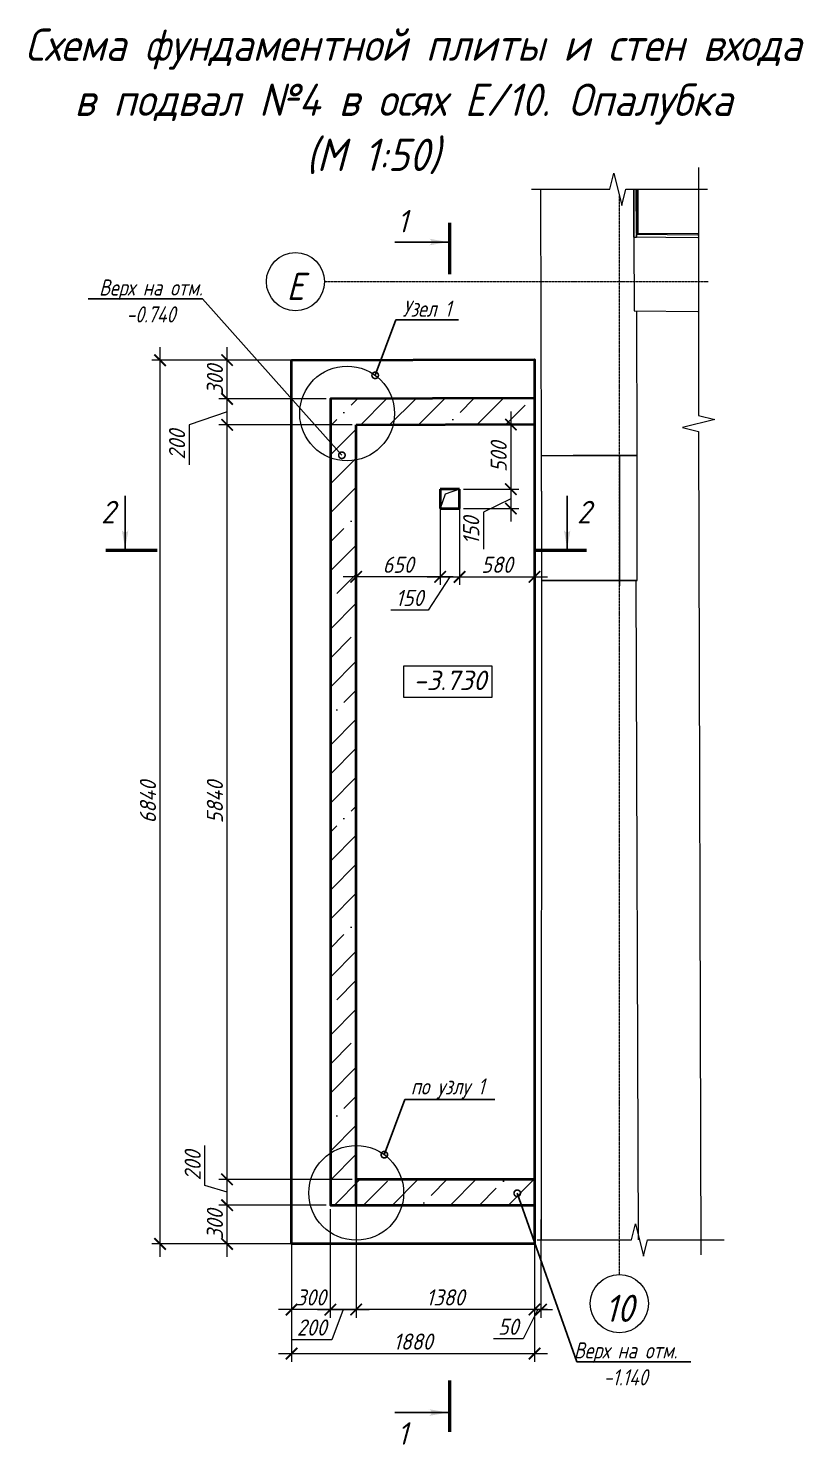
# Model space of a CAD drawing. Header units: millimetres. Extents: x 504091 to 2165846, y 135022 to 442887.
# Drawn here: x 1449216 to 1455215, y 265234 to 276197 of the extents above; entities that cross this region are included whole.
import ezdxf
from ezdxf import colors
from ezdxf.entities.mleader import LeaderData, LeaderLine
from ezdxf.math import Vec2, Vec3

# ---------------------------------------------------------------- set-up
doc = ezdxf.new("R2010")
doc.units = ezdxf.units.MM
for name, pattern in [('ADSK_Линия сетки', [25, 20, -2.5, 0, -2.5]), ('IMPORT-ADSK_Штриховая_ш3 п1_5 _2_', [4.5, 3, -1.5]), ('осеваяX2', [4, 2.5, -0.5, 0.5, -0.5])]:
    doc.linetypes.add(name, pattern=pattern)
doc.layers.get('Defpoints').update_dxf_attribs({"color": 255})
for name, color, linetype, lineweight in [('+АР_Вспомогательная', 7, 'Continuous', 9), ('A-DETL', 90, 'Continuous', 9), ('A-DETL-MEDM', 33, 'Continuous', 9), ('A-DETL-THIN', 151, 'Continuous', 18), ('S-STRS', 31, 'Continuous', 9), ('Аннотация', 7, 'Continuous', 9), ('Монолит тонкий', 204, 'Continuous', 9), ('Обобщенные модели', 7, 'Continuous', 18), ('Оси', 165, 'осеваяX2', 13), ('отметки', 7, 'Continuous', 20), ('Размер', 7, 'Continuous', 13), ('Размеры КР', 164, 'Continuous', 9)]:
    doc.layers.add(name, color=color, linetype=linetype, lineweight=lineweight)
for name, color, linetype in [('PS_Обозначения', 7, 'Continuous'), ('SGRAND', 7, 'Continuous'), ('Контур', 7, 'Continuous')]:
    doc.layers.add(name, color=color, linetype=linetype)
doc.styles.add('GOST 2.304_new', font='isocpeur.ttf', dxfattribs={"width": 0.9, "oblique": 15})
doc.dimstyles.new('SPDS 1_50', dxfattribs={"dimscale": 50, "dimtxt": 2.5, "dimasz": 1.77, "dimexe": 1.25, "dimexo": 0.625, "dimtad": 1, "dimdec": 0, "dimrnd": 0.001, "dimzin": 9, "dimtxsty": 'GOST 2.304_new', "dimblk": 'ARCHTICK', "dimcen": 2.5, "dimdle": 2, "dimclrt": 256, "dimadec": 0, "dimazin": 2, "dimtfac": 0.75, "dimtdec": 0, "dimtmove": 1, "dimatfit": 3, "dimfxl": 0, "dimtolj": 1, "dimlwd": 9, "dimlwe": 9, "dimarcsym": 0})

# ---------------------------------------------------------------- blocks, each defined once
blk = doc.blocks.new('_ArchTick')
at = {"color": 0, "linetype": 'ByBlock', "const_width": 0.15}
blk.add_lwpolyline([(-0.5, -0.5), (0.5, 0.5)], dxfattribs=at)
blk = doc.blocks.new('*D3232')
at = {"layer": 'Defpoints', "color": 0, "lineweight": 20, "transparency": 16777216}
for p in [(1451753, 267288), (1453133, 266788), (1451753, 266280)]:
    blk.add_point(p, dxfattribs=at)
at = {"layer": 'Размеры КР', "color": 0, "lineweight": 9, "transparency": 16777216}
for p, q in [((1451753, 267257), (1451753, 266217)), ((1453133, 266757), (1453133, 266217)), ((1453233, 266280), (1451653, 266280))]:
    blk.add_line(p, q, dxfattribs=at)
at = {"layer": 'Размеры КР', "color": 0, "lineweight": 9, "transparency": 16777216, "xscale": 88.5, "yscale": 88.5, "zscale": 88.5, "rotation": 180}
blk.add_blockref('_ArchTick', (1451753, 266280), dxfattribs=at)
at = {"layer": 'Размеры КР', "color": 0, "lineweight": 9, "transparency": 16777216, "xscale": 88.5, "yscale": 88.5, "zscale": 88.5}
blk.add_blockref('_ArchTick', (1453133, 266280), dxfattribs=at)
at = {"layer": 'Размеры КР', "lineweight": 20, "transparency": 16777216, "insert": (1452443, 266374), "char_height": 125, "attachment_point": 5, "style": 'GOST 2.304_new'}
blk.add_mtext('\\A1;1380', dxfattribs=at)
blk = doc.blocks.new('*D3233')
at = {"layer": 'Defpoints', "color": 0, "lineweight": 20, "transparency": 16777216}
for p in [(1451553, 267088), (1451253, 266960), (1451253, 266280)]:
    blk.add_point(p, dxfattribs=at)
at = {"layer": 'Размеры КР', "color": 0, "lineweight": 9, "transparency": 16777216}
for p, q in [((1451553, 267057), (1451553, 266217)), ((1451253, 266929), (1451253, 266217)), ((1451653, 266280), (1451153, 266280))]:
    blk.add_line(p, q, dxfattribs=at)
at = {"layer": 'Размеры КР', "color": 0, "lineweight": 9, "transparency": 16777216, "xscale": 88.5, "yscale": 88.5, "zscale": 88.5, "rotation": 180}
blk.add_blockref('_ArchTick', (1451253, 266280), dxfattribs=at)
at = {"layer": 'Размеры КР', "color": 0, "lineweight": 9, "transparency": 16777216, "xscale": 88.5, "yscale": 88.5, "zscale": 88.5}
blk.add_blockref('_ArchTick', (1451553, 266280), dxfattribs=at)
at = {"layer": 'Размеры КР', "lineweight": 20, "transparency": 16777216, "insert": (1451403, 266374), "char_height": 125, "attachment_point": 5, "style": 'GOST 2.304_new'}
blk.add_mtext('\\A1;300', dxfattribs=at)
blk = doc.blocks.new('*D3234')
at = {"layer": 'Defpoints', "color": 0, "lineweight": 20, "transparency": 16777216}
for p in [(1450754, 267088), (1451553, 267088), (1451253, 266788)]:
    blk.add_point(p, dxfattribs=at)
at = {"layer": 'Размеры КР', "color": 0, "lineweight": 9, "transparency": 16777216}
for p, q in [((1450754, 266688), (1450754, 267188)), ((1451522, 267088), (1450691, 267088)), ((1451222, 266788), (1450691, 266788))]:
    blk.add_line(p, q, dxfattribs=at)
at = {"layer": 'Размеры КР', "color": 0, "lineweight": 9, "transparency": 16777216, "xscale": 88.5, "yscale": 88.5, "zscale": 88.5}
for p, rotation in [((1450754, 267088), 90), ((1450754, 266788), 270)]:
    blk.add_blockref('_ArchTick', p, dxfattribs=dict(at, rotation=rotation))
at = {"layer": 'Размеры КР', "lineweight": 20, "transparency": 16777216, "insert": (1450660, 266938), "char_height": 125, "attachment_point": 5, "rotation": 90, "style": 'GOST 2.304_new'}
blk.add_mtext('\\A1;300', dxfattribs=at)
blk = doc.blocks.new('*D3235')
at = {"layer": 'Defpoints', "color": 0, "lineweight": 20, "transparency": 16777216}
for p in [(1450754, 267288), (1451753, 267288), (1451553, 267088)]:
    blk.add_point(p, dxfattribs=at)
at = {"layer": 'Размеры КР', "color": 0, "lineweight": 9, "transparency": 16777216}
for p, q in [((1450582, 267240), (1450582, 267550)), ((1450754, 266988), (1450754, 267388)), ((1451722, 267288), (1450691, 267288)), ((1450754, 267188), (1450582, 267240)), ((1451522, 267088), (1450691, 267088))]:
    blk.add_line(p, q, dxfattribs=at)
at = {"layer": 'Размеры КР', "color": 0, "lineweight": 9, "transparency": 16777216, "xscale": 88.5, "yscale": 88.5, "zscale": 88.5}
for p, rotation in [((1450754, 267288), 90), ((1450754, 267088), 270)]:
    blk.add_blockref('_ArchTick', p, dxfattribs=dict(at, rotation=rotation))
at = {"layer": 'Размеры КР', "lineweight": 20, "transparency": 16777216, "insert": (1450488, 267395), "char_height": 125, "attachment_point": 5, "rotation": 90, "style": 'GOST 2.304_new'}
blk.add_mtext('\\A1;200', dxfattribs=at)
blk = doc.blocks.new('*D3236')
at = {"layer": 'Defpoints', "color": 0, "lineweight": 20, "transparency": 16777216}
for p in [(1451753, 267414), (1451553, 267088), (1451753, 266280)]:
    blk.add_point(p, dxfattribs=at)
at = {"layer": 'Размеры КР', "color": 0, "lineweight": 9, "transparency": 16777216}
for p, q in [((1451753, 267382), (1451753, 266217)), ((1451553, 267057), (1451553, 266217)), ((1451453, 266280), (1451853, 266280)), ((1451653, 266280), (1451564, 266047)), ((1451564, 266047), (1451254, 266047))]:
    blk.add_line(p, q, dxfattribs=at)
at = {"layer": 'Размеры КР', "color": 0, "lineweight": 9, "transparency": 16777216, "xscale": 88.5, "yscale": 88.5, "zscale": 88.5, "rotation": 180}
blk.add_blockref('_ArchTick', (1451553, 266280), dxfattribs=at)
at = {"layer": 'Размеры КР', "color": 0, "lineweight": 9, "transparency": 16777216, "xscale": 88.5, "yscale": 88.5, "zscale": 88.5}
blk.add_blockref('_ArchTick', (1451753, 266280), dxfattribs=at)
at = {"layer": 'Размеры КР', "lineweight": 20, "transparency": 16777216, "insert": (1451409, 266141), "char_height": 125, "attachment_point": 5, "style": 'GOST 2.304_new'}
blk.add_mtext('\\A1;200', dxfattribs=at)
blk = doc.blocks.new('*D3237')
at = {"layer": 'Defpoints', "color": 0, "lineweight": 20, "transparency": 16777216}
for p in [(1450754, 273128), (1451753, 273128), (1451553, 267288)]:
    blk.add_point(p, dxfattribs=at)
at = {"layer": 'Размеры КР', "color": 0, "lineweight": 9, "transparency": 16777216}
for p, q in [((1450754, 267188), (1450754, 273228)), ((1451722, 273128), (1450691, 273128)), ((1451522, 267288), (1450691, 267288))]:
    blk.add_line(p, q, dxfattribs=at)
at = {"layer": 'Размеры КР', "color": 0, "lineweight": 9, "transparency": 16777216, "xscale": 88.5, "yscale": 88.5, "zscale": 88.5}
for p, rotation in [((1450754, 273128), 90), ((1450754, 267288), 270)]:
    blk.add_blockref('_ArchTick', p, dxfattribs=dict(at, rotation=rotation))
at = {"layer": 'Размеры КР', "lineweight": 20, "transparency": 16777216, "insert": (1450660, 270208), "char_height": 125, "attachment_point": 5, "rotation": 90, "style": 'GOST 2.304_new'}
blk.add_mtext('\\A1;5840', dxfattribs=at)
blk = doc.blocks.new('*D3238')
at = {"layer": 'Defpoints', "color": 0, "lineweight": 20, "transparency": 16777216}
for p in [(1450754, 273329), (1451553, 273329), (1451753, 273128)]:
    blk.add_point(p, dxfattribs=at)
at = {"layer": 'Размеры КР', "color": 0, "lineweight": 9, "transparency": 16777216}
for p, q in [((1450754, 273028), (1450754, 273429)), ((1451522, 273329), (1450691, 273329)), ((1450754, 273229), (1450461, 273128)), ((1450461, 273128), (1450461, 272819)), ((1451722, 273128), (1450691, 273128))]:
    blk.add_line(p, q, dxfattribs=at)
at = {"layer": 'Размеры КР', "color": 0, "lineweight": 9, "transparency": 16777216, "xscale": 88.5, "yscale": 88.5, "zscale": 88.5}
for p, rotation in [((1450754, 273329), 90), ((1450754, 273128), 270)]:
    blk.add_blockref('_ArchTick', p, dxfattribs=dict(at, rotation=rotation))
at = {"layer": 'Размеры КР', "lineweight": 20, "transparency": 16777216, "insert": (1450367, 272974), "char_height": 125, "attachment_point": 5, "rotation": 90, "style": 'GOST 2.304_new'}
blk.add_mtext('\\A1;200', dxfattribs=at)
blk = doc.blocks.new('*D3239')
at = {"layer": 'Defpoints', "color": 0, "lineweight": 20, "transparency": 16777216}
for p in [(1450754, 273629), (1451552, 273629), (1451553, 273329)]:
    blk.add_point(p, dxfattribs=at)
at = {"layer": 'Размеры КР', "color": 0, "lineweight": 9, "transparency": 16777216}
for p, q in [((1450754, 273229), (1450754, 273729)), ((1451521, 273629), (1450691, 273629)), ((1451522, 273329), (1450691, 273329))]:
    blk.add_line(p, q, dxfattribs=at)
at = {"layer": 'Размеры КР', "color": 0, "lineweight": 9, "transparency": 16777216, "xscale": 88.5, "yscale": 88.5, "zscale": 88.5}
for p, rotation in [((1450754, 273629), 90), ((1450754, 273329), 270)]:
    blk.add_blockref('_ArchTick', p, dxfattribs=dict(at, rotation=rotation))
at = {"layer": 'Размеры КР', "lineweight": 20, "transparency": 16777216, "insert": (1450660, 273476), "char_height": 125, "attachment_point": 5, "rotation": 90, "style": 'GOST 2.304_new'}
blk.add_mtext('\\A1;300', dxfattribs=at)
blk = doc.blocks.new('*D3240')
at = {"layer": 'Defpoints', "color": 0, "lineweight": 20, "transparency": 16777216}
for p in [(1450236, 273628), (1451704, 273628), (1451435, 266788)]:
    blk.add_point(p, dxfattribs=at)
at = {"layer": 'Размеры КР', "color": 0, "lineweight": 9, "transparency": 16777216}
for p, q in [((1450236, 266688), (1450236, 273728)), ((1451673, 273628), (1450173, 273628)), ((1451404, 266788), (1450173, 266788))]:
    blk.add_line(p, q, dxfattribs=at)
at = {"layer": 'Размеры КР', "color": 0, "lineweight": 9, "transparency": 16777216, "xscale": 88.5, "yscale": 88.5, "zscale": 88.5}
for p, rotation in [((1450236, 273628), 90), ((1450236, 266788), 270)]:
    blk.add_blockref('_ArchTick', p, dxfattribs=dict(at, rotation=rotation))
at = {"layer": 'Размеры КР', "lineweight": 20, "transparency": 16777216, "insert": (1450142, 270208), "char_height": 125, "attachment_point": 5, "rotation": 90, "style": 'GOST 2.304_new'}
blk.add_mtext('\\A1;6840', dxfattribs=at)
blk = doc.blocks.new('*D3241')
at = {"layer": 'Defpoints', "color": 0, "lineweight": 20, "transparency": 16777216}
for p in [(1451253, 267088), (1453133, 267088), (1453133, 265939)]:
    blk.add_point(p, dxfattribs=at)
at = {"layer": 'Размеры КР', "color": 0, "lineweight": 9, "transparency": 16777216}
for p, q in [((1451253, 267057), (1451253, 265876)), ((1453133, 267057), (1453133, 265876)), ((1451153, 265939), (1453233, 265939))]:
    blk.add_line(p, q, dxfattribs=at)
at = {"layer": 'Размеры КР', "color": 0, "lineweight": 9, "transparency": 16777216, "xscale": 88.5, "yscale": 88.5, "zscale": 88.5, "rotation": 180}
blk.add_blockref('_ArchTick', (1451253, 265939), dxfattribs=at)
at = {"layer": 'Размеры КР', "color": 0, "lineweight": 9, "transparency": 16777216, "xscale": 88.5, "yscale": 88.5, "zscale": 88.5}
blk.add_blockref('_ArchTick', (1453133, 265939), dxfattribs=at)
at = {"layer": 'Размеры КР', "lineweight": 20, "transparency": 16777216, "insert": (1452193, 266032), "char_height": 125, "attachment_point": 5, "style": 'GOST 2.304_new'}
blk.add_mtext('\\A1;1880', dxfattribs=at)
blk = doc.blocks.new('*D3242')
at = {"layer": 'Defpoints', "color": 0, "lineweight": 20, "transparency": 16777216}
for p in [(1453133, 267010), (1453183, 267010), (1453183, 266280)]:
    blk.add_point(p, dxfattribs=at)
at = {"layer": 'Размеры КР', "color": 0, "lineweight": 9, "transparency": 16777216}
for p, q in [((1453133, 266978), (1453133, 266217)), ((1453183, 266978), (1453183, 266217)), ((1453133, 266280), (1453045, 266280)), ((1453158, 266280), (1453046, 266053)), ((1453133, 266280), (1453183, 266280)), ((1453133, 266280), (1453183, 266280)), ((1453183, 266280), (1453272, 266280)), ((1453046, 266053), (1452815, 266053))]:
    blk.add_line(p, q, dxfattribs=at)
at = {"layer": 'Размеры КР', "color": 0, "lineweight": 9, "transparency": 16777216, "xscale": 88.5, "yscale": 88.5, "zscale": 88.5}
blk.add_blockref('_ArchTick', (1453133, 266280), dxfattribs=at)
at = {"layer": 'Размеры КР', "color": 0, "lineweight": 9, "transparency": 16777216, "xscale": 88.5, "yscale": 88.5, "zscale": 88.5, "rotation": 180}
blk.add_blockref('_ArchTick', (1453183, 266280), dxfattribs=at)
at = {"layer": 'Размеры КР', "lineweight": 20, "transparency": 16777216, "insert": (1452930, 266147), "char_height": 125, "attachment_point": 5, "style": 'GOST 2.304_new'}
blk.add_mtext('\\A1;50', dxfattribs=at)
blk = doc.blocks.new('_DotSmall')
at = {"color": 0, "linetype": 'ByBlock', "lineweight": 35, "const_width": 0.5}
blk.add_lwpolyline([(-0.0625, 0, 1), (0.0625, 0, 1)], format="xyb", close=True, dxfattribs=at)
blk = doc.blocks.new('*D4719')
at = {"layer": 'Defpoints', "color": 0, "lineweight": 20, "transparency": 16777216}
for p in [(1452403, 272555), (1452553, 272530), (1452553, 271951)]:
    blk.add_point(p, dxfattribs=at)
at = {"layer": 'Размеры КР', "color": 0, "lineweight": 9, "transparency": 16777216}
for p, q in [((1452403, 272523), (1452403, 271889)), ((1452553, 272499), (1452553, 271889)), ((1452303, 271951), (1452653, 271951)), ((1452478, 271951), (1452310, 271694)), ((1452310, 271694), (1452022, 271694))]:
    blk.add_line(p, q, dxfattribs=at)
at = {"layer": 'Размеры КР', "color": 0, "lineweight": 9, "transparency": 16777216, "xscale": 88.5, "yscale": 88.5, "zscale": 88.5, "rotation": 180}
blk.add_blockref('_ArchTick', (1452403, 271951), dxfattribs=at)
at = {"layer": 'Размеры КР', "color": 0, "lineweight": 9, "transparency": 16777216, "xscale": 88.5, "yscale": 88.5, "zscale": 88.5}
blk.add_blockref('_ArchTick', (1452553, 271951), dxfattribs=at)
at = {"layer": 'Размеры КР', "lineweight": 20, "transparency": 16777216, "insert": (1452166, 271788), "char_height": 125, "attachment_point": 5, "style": 'GOST 2.304_new'}
blk.add_mtext('\\A1;150', dxfattribs=at)
blk = doc.blocks.new('*D4720')
at = {"layer": 'Defpoints', "color": 0, "lineweight": 20, "transparency": 16777216}
for p in [(1452553, 272530), (1453133, 272340), (1453133, 271951)]:
    blk.add_point(p, dxfattribs=at)
at = {"layer": 'Размеры КР', "color": 0, "lineweight": 9, "transparency": 16777216}
for p, q in [((1452553, 272499), (1452553, 271889)), ((1453133, 272309), (1453133, 271889)), ((1452453, 271951), (1453233, 271951))]:
    blk.add_line(p, q, dxfattribs=at)
at = {"layer": 'Размеры КР', "color": 0, "lineweight": 9, "transparency": 16777216, "xscale": 88.5, "yscale": 88.5, "zscale": 88.5, "rotation": 180}
blk.add_blockref('_ArchTick', (1452553, 271951), dxfattribs=at)
at = {"layer": 'Размеры КР', "color": 0, "lineweight": 9, "transparency": 16777216, "xscale": 88.5, "yscale": 88.5, "zscale": 88.5}
blk.add_blockref('_ArchTick', (1453133, 271951), dxfattribs=at)
at = {"layer": 'Размеры КР', "lineweight": 20, "transparency": 16777216, "insert": (1452843, 272045), "char_height": 125, "attachment_point": 5, "style": 'GOST 2.304_new'}
blk.add_mtext('\\A1;580', dxfattribs=at)
blk = doc.blocks.new('*D4721')
at = {"layer": 'Defpoints', "color": 0, "lineweight": 20, "transparency": 16777216}
for p in [(1451753, 272481), (1452403, 272480), (1451753, 271951)]:
    blk.add_point(p, dxfattribs=at)
at = {"layer": 'Размеры КР', "color": 0, "lineweight": 9, "transparency": 16777216}
for p, q in [((1451753, 272449), (1451753, 271889)), ((1452403, 272448), (1452403, 271889)), ((1452503, 271951), (1451653, 271951))]:
    blk.add_line(p, q, dxfattribs=at)
at = {"layer": 'Размеры КР', "color": 0, "lineweight": 9, "transparency": 16777216, "xscale": 88.5, "yscale": 88.5, "zscale": 88.5, "rotation": 180}
blk.add_blockref('_ArchTick', (1451753, 271951), dxfattribs=at)
at = {"layer": 'Размеры КР', "color": 0, "lineweight": 9, "transparency": 16777216, "xscale": 88.5, "yscale": 88.5, "zscale": 88.5}
blk.add_blockref('_ArchTick', (1452403, 271951), dxfattribs=at)
at = {"layer": 'Размеры КР', "lineweight": 20, "transparency": 16777216, "insert": (1452078, 272045), "char_height": 125, "attachment_point": 5, "style": 'GOST 2.304_new'}
blk.add_mtext('\\A1;650', dxfattribs=at)
blk = doc.blocks.new('*D4722')
at = {"layer": 'Defpoints', "color": 0, "lineweight": 20, "transparency": 16777216}
for p in [(1452882, 273130), (1452553, 272630), (1452950, 272630)]:
    blk.add_point(p, dxfattribs=at)
at = {"layer": 'Размеры КР', "color": 0, "lineweight": 9, "transparency": 16777216}
for p, q in [((1452950, 273230), (1452950, 272530)), ((1452913, 273130), (1453012, 273130)), ((1452584, 272630), (1453012, 272630))]:
    blk.add_line(p, q, dxfattribs=at)
at = {"layer": 'Размеры КР', "color": 0, "lineweight": 9, "transparency": 16777216, "xscale": 88.5, "yscale": 88.5, "zscale": 88.5}
for p, rotation in [((1452950, 273130), 90), ((1452950, 272630), 270)]:
    blk.add_blockref('_ArchTick', p, dxfattribs=dict(at, rotation=rotation))
at = {"layer": 'Размеры КР', "lineweight": 20, "transparency": 16777216, "insert": (1452856, 272880), "char_height": 125, "attachment_point": 5, "rotation": 90, "style": 'GOST 2.304_new'}
blk.add_mtext('\\A1;500', dxfattribs=at)
blk = doc.blocks.new('*D4723')
at = {"layer": 'Defpoints', "color": 0, "lineweight": 20, "transparency": 16777216}
for p in [(1452553, 272630), (1452553, 272480), (1452950, 272480)]:
    blk.add_point(p, dxfattribs=at)
at = {"layer": 'Размеры КР', "color": 0, "lineweight": 9, "transparency": 16777216}
for p, q in [((1452950, 272730), (1452950, 272380)), ((1452584, 272630), (1453012, 272630)), ((1452950, 272555), (1452737, 272453)), ((1452584, 272480), (1453012, 272480)), ((1452737, 272453), (1452737, 272166))]:
    blk.add_line(p, q, dxfattribs=at)
at = {"layer": 'Размеры КР', "color": 0, "lineweight": 9, "transparency": 16777216, "xscale": 88.5, "yscale": 88.5, "zscale": 88.5}
for p, rotation in [((1452950, 272630), 90), ((1452950, 272480), 270)]:
    blk.add_blockref('_ArchTick', p, dxfattribs=dict(at, rotation=rotation))
at = {"layer": 'Размеры КР', "lineweight": 20, "transparency": 16777216, "insert": (1452643, 272309), "char_height": 125, "attachment_point": 5, "rotation": 90, "style": 'GOST 2.304_new'}
blk.add_mtext('\\A1;150', dxfattribs=at)

msp = doc.modelspace()

# ---------------------------------------------------------------- hatches: boundary and pattern name
at = {"layer": 'PS_Обозначения', "ltscale": 50}
for points in [[(1452463.2611, 274542.9931), (1452313.2611, 274569.3931, -0.8390996312), (1452313.2611, 274516.5931)], [(1449965.2087, 272169.1008), (1449938.8087, 272319.1008, 0.8390996312), (1449991.6087, 272319.1008)], [(1453385.6388, 272169.1008), (1453412.0388, 272319.1008, -0.8390996312), (1453359.2388, 272319.1008)], [(1452463.2611, 265483.1523), (1452313.2611, 265456.7523, 0.8390996312), (1452313.2611, 265509.5523)]]:
    msp.add_hatch(color=256, dxfattribs=at).paths.add_polyline_path(points, flags=0)
at = {"layer": 'SGRAND', "lineweight": 20}
h = msp.add_hatch(dxfattribs=at)
h.set_pattern_fill('ANSI35', color=256, scale=50)
h.paths.add_polyline_path([(1451753.4061, 273126.4598), (1453133.399, 273130.7304), (1453133.3986, 273330.7314), (1451553.4061, 273325.8414), (1451553.4136, 267088.4971), (1453133.4136, 267088.4971), (1453133.4131, 267288.4971), (1451753.4136, 267288.4971)])

# ---------------------------------------------------------------- linework, layer by layer
at = {"layer": '+АР_Вспомогательная', "color": 7, "linetype": 'Continuous', "ltscale": 50}
for points in [[(1453109.8515, 274950.9416), (1453714.4154, 274950.9416), (1453745.6654, 275075.9416), (1453808.1654, 274825.9416), (1453839.4154, 274950.9416), (1454470.9154, 274950.9416)], [(1454402.2021, 275119.4734), (1454402.2021, 273200.7552), (1454527.2021, 273169.5052), (1454277.2021, 273107.0052), (1454402.2021, 273075.7552), (1454420.57, 266702.8635)], [(1453154.1288, 266819.8069), (1453883.1743, 266819.2691), (1453914.4243, 266944.2691), (1453976.9243, 266694.2691), (1454008.1743, 266819.2691), (1454600.1997, 266819.2691)]]:
    msp.add_lwpolyline(points, dxfattribs=at)
at = {"layer": 'A-DETL', "color": 18, "true_color": 0x000000}
for p, q in [((1453900.4275, 274950.9416), (1453901.5759, 274580.1053)), ((1453921.4834, 274610.0147), (1453920.4276, 274950.9416)), ((1453924.3864, 274950.9416), (1453924.3864, 274600.0014)), ((1453934.3864, 274599.9557), (1453934.3864, 274950.9416)), ((1453901.5759, 274580.1053), (1453921.5758, 274580.1672)), ((1453901.5759, 274580.1053), (1453903.3412, 274010.0913)), ((1454397.1269, 274605.6912), (1453921.4834, 274610.0147)), ((1453921.4834, 274610.0147), (1453921.5144, 274600.0145)), ((1453921.5758, 274580.1672), (1453921.5144, 274600.0145)), ((1453921.6664, 274600.0138), (1453921.5751, 274580.014)), ((1454397.1269, 274595.6911), (1453921.6664, 274600.0138)), ((1453926.6779, 272890.9477), (1453923.3411, 274010.1532)), ((1453937.1771, 266819.2691), (1453919.8007, 271924.2988))]:
    msp.add_line(p, q, dxfattribs=at)
at = {"layer": 'A-DETL', "color": 18, "lineweight": 18, "true_color": 0x000000}
msp.add_line((1453789.5144, 272890.523), (1453789.3864, 271881.8559), dxfattribs=at)
at = {"layer": 'A-DETL-MEDM', "color": 18, "true_color": 0x000000}
for p, q in [((1453901.5759, 274580.1053), (1453900.4275, 274950.9416)), ((1454397.1269, 274575.6909), (1453901.5759, 274580.1053)), ((1453903.3412, 274010.0913), (1454397.1269, 274005.6849)), ((1453184.7679, 272888.6501), (1453926.6779, 272890.9477)), ((1453919.8007, 271924.2988), (1453187.7614, 271922.0318))]:
    msp.add_line(p, q, dxfattribs=at)
at = {"layer": 'A-DETL-THIN', "color": 18, "true_color": 0x000000}
for p, q in [((1453178.3812, 274950.9416), (1453184.7679, 272888.6501)), ((1453187.7614, 271922.0318), (1453183.1307, 266819.2691)), ((1453154.1305, 266819.2691), (1453154.131, 266819.1142))]:
    msp.add_line(p, q, dxfattribs=at)
at = {"layer": 'PS_Обозначения', "ltscale": 50}
for points in [[(1452475.7611, 274292.9931, 25, 25, 0), (1452475.7611, 274692.9931, 0, 0, 0)], [(1450215.2087, 272156.6008, 25, 25, 0), (1449815.2087, 272156.6008, 0, 0, 0)], [(1453135.6388, 272156.6008, 25, 25, 0), (1453535.6388, 272156.6008, 0, 0, 0)], [(1452475.7611, 265733.1523, 25, 25, 0), (1452475.7611, 265333.1523, 0, 0, 0)]]:
    msp.add_lwpolyline(points, format="xyseb", dxfattribs=at)
for points in [[(1452463.2611, 274542.9931), (1452053.37, 274542.9931)], [(1449965.2087, 272169.1008), (1449965.2087, 272578.9919)], [(1453385.6388, 272169.1008), (1453385.6388, 272578.9919)], [(1452463.2611, 265483.1523), (1452053.37, 265483.1523)]]:
    msp.add_lwpolyline(points, dxfattribs=at)
at = {"layer": 'S-STRS', "color": 18, "linetype": 'IMPORT-ADSK_Штриховая_ш3 п1_5 _2_', "true_color": 0x000000}
msp.add_lwpolyline([(1453187.7614, 271922.0318), (1453926.6779, 271922.0318), (1453926.6779, 272890.9477), (1453184.7679, 272888.6501)], close=True, dxfattribs=at)
at = {"layer": 'Аннотация', "lineweight": 20}
msp.add_lwpolyline([(1452122.4468, 271261.7026), (1452802.9457, 271261.7026), (1452802.9457, 271016.9442), (1452122.4468, 271016.9442)], close=True, dxfattribs=at)
at = {"layer": 'Контур', "lineweight": 20}
for centre in [(1451283.2382, 274236.3148), (1453789.3864, 266326.1995)]:
    msp.add_circle(centre, 225, dxfattribs=at)
at = {"layer": 'Монолит тонкий', "lineweight": 40, "ltscale": 100}
for p, q in [((1451753.4061, 273128.4598), (1453133.399, 273133.7304)), ((1451753.4138, 267088.4971), (1451753.4061, 273128.4598)), ((1452553.1948, 272629.6225), (1452403.1948, 272629.6225)), ((1452403.1948, 272629.6225), (1452403.1948, 272479.6225)), ((1452553.1948, 272479.6225), (1452553.1948, 272629.6225)), ((1452403.1948, 272479.6225), (1452553.1948, 272479.6225)), ((1451753.4136, 267288.4971), (1453133.4136, 267288.4971))]:
    msp.add_line(p, q, dxfattribs=at)
msp.add_lwpolyline([(1451253.4058, 273627.9144), (1453133.3978, 273633.7328), (1453133.4143, 266788.4971), (1451253.4139, 266788.4971)], close=True, dxfattribs=at)
msp.add_lwpolyline([(1453133.3986, 273333.7314), (1451553.4061, 273328.8414), (1451553.4136, 267088.4971), (1453133.4136, 267088.4971)], dxfattribs=at)
at = {"layer": 'Обобщенные модели'}
for p, q in [((1452403.1948, 272479.6225), (1452403.1948, 272629.6225)), ((1452403.1948, 272629.6225), (1452553.1948, 272629.6225)), ((1452440.6948, 272592.1225), (1452403.1948, 272479.6225)), ((1452553.1948, 272629.6225), (1452440.6948, 272592.1225)), ((1452553.1948, 272629.6225), (1452553.1948, 272479.6225)), ((1452553.1948, 272479.6225), (1452403.1948, 272479.6225))]:
    msp.add_line(p, q, dxfattribs=at)
at = {"layer": 'Оси', "linetype": 'ADSK_Линия сетки'}
for p, q in [((1453789.3864, 266551.1995), (1453789.3864, 274901.0575)), ((1451508.2382, 274236.3148), (1454477.6728, 274236.3148))]:
    msp.add_line(p, q, dxfattribs=at)
at = {"layer": 'Размеры КР', "lineweight": 20}
for centre in [(1451682.8296, 273215.8226), (1451753.4134, 267183.4225)]:
    msp.add_circle(centre, 366.7406, dxfattribs=at)

# ---------------------------------------------------------------- texts
at = {"layer": 'PS_Обозначения', "style": 'GOST 2.304_new', "oblique": 15, "width": 0.9}
for s, p in [('1', (1452072.1709, 274617.4071)), ('2', (1449779.0383, 272365.0823)), ('2', (1453461.5592, 272365.0823)), ('1', (1452072.1709, 265233.7383))]:
    msp.add_text(s, height=175, dxfattribs=at).set_placement(p)
at = {"layer": 'Аннотация', "lineweight": 9, "insert": (1447631.1397, 276195.4389), "char_height": 250, "attachment_point": 1, "line_spacing_factor": 1.022766, "style": 'GOST 2.304_new'}
msp.add_mtext_dynamic_manual_height_columns('\\pi1558.41989;Схема фундаментной плиты и стен входа \\P\\pi1942.20154;в подвал №4 в осях Е/10. Опалубка  \\P\\pi3732.83574;(М 1:50)', width=8654.229568, gutter_width=2500, heights=[1983.7092], dxfattribs=at)
at = {"layer": 'Оси', "char_height": 210, "width": 139.32, "attachment_point": 5, "line_spacing_factor": 1.022766, "style": 'GOST 2.304_new'}
for s, insert in [('\\pt53.9994,108.0009,162.0003,215.9997,269.9991,324.0006,378,431.9994,486.0009,540.0003,593.9997,647.9991,702.0006,756,809.9994,864.0009,918.0003,971.9997,1025.9991,1080.0006,1134,1187.9994,1242.0009,1296.0003,1349.9997,1403.9991,1458.0006,1512,1565.9994,1620.0009,1674.0003,1727.9997;Е', (1451282.8228, 274199.8625)), ('\\pt53.9994,108.0009,162.0003,215.9997,269.9991,324.0006,378,431.9994,486.0009,540.0003,593.9997,647.9991,702.0006,756,809.9994,864.0009,918.0003,971.9997,1025.9991,1080.0006,1134,1187.9994,1242.0009,1296.0003,1349.9997,1403.9991,1458.0006,1512,1565.9994,1620.0009,1674.0003,1727.9997;10', (1453788.9711, 266289.7472))]:
    msp.add_mtext(s, dxfattribs=dict(at, insert=insert))
at = {"layer": 'отметки', "lineweight": 20, "insert": (1452195.1934, 271225.2119), "char_height": 150, "width": 771.616927, "attachment_point": 1, "line_spacing_factor": 1.022761, "style": 'GOST 2.304_new'}
msp.add_mtext('{\\W1;-3.730}', dxfattribs=at)

# ---------------------------------------------------------------- dimensions: what is measured, and where the dimension line sits
at = {"layer": 'Размеры КР', "lineweight": 20}
for base, p1, p2, picture, middle in [((1450235.6839, 273628.3092), (1451435.4308, 266788.4971), (1451704.0784, 273628.3092), '*D3240', (1450141.9339, 270208.4031)), ((1450753.9405, 273128.4598), (1451553.4133, 267288.4971), (1451753.4061, 273128.4598), '*D3237', (1450660.1905, 270208.4785)), ((1452949.9468, 272629.6225), (1452881.7049, 273129.9375), (1452553.1948, 272629.6225), '*D4722', (1452856.1968, 272879.78)), ((1450753.9405, 267288.4971), (1451553.4136, 267088.4971), (1451753.4136, 267288.4971), '*D3235', (1450488.3155, 267271.3096))]:
    dim = msp.add_linear_dim(base=base, p1=p1, p2=p2, angle=90, dimstyle='SPDS 1_50', dxfattribs=at)
    dim.commit()
    dim.dimension.update_dxf_attribs({"geometry": picture, "text_midpoint": middle})
for base, p1, p2, picture, middle in [((1450753.9405, 273628.84), (1451553.4061, 273328.8414), (1451552.4777, 273628.84), '*D3239', (1450753.9405, 273475.8407)), ((1450753.9405, 273328.8414), (1451753.4061, 273128.4598), (1451553.4061, 273328.8414), '*D3238', (1450460.9568, 273097.2187)), ((1452949.9468, 272479.6225), (1452553.1948, 272629.6225), (1452553.1948, 272479.6225), '*D4723', (1452737.0107, 272421.5134)), ((1450753.9405, 267088.4971), (1451253.4137, 266788.4971), (1451553.4136, 267088.4971), '*D3234', (1450753.9405, 266938.4971))]:
    dim = msp.add_linear_dim(base=base, p1=p1, p2=p2, angle=90, dimstyle='SPDS 1_50', dxfattribs=at)
    dim.commit()
    dim.dimension.update_dxf_attribs({"geometry": picture, "text_midpoint": middle, "dimtype": 160})
for base, p1, p2, picture, middle in [((1452553.1948, 271951.2018), (1452403.1948, 272554.6225), (1452553.1948, 272530.074), '*D4719', (1452278.3709, 271694.4078)), ((1451753.4134, 266279.9536), (1451553.4136, 267088.4971), (1451753.4134, 267413.5436), '*D3236', (1451532.9782, 266046.8171)), ((1451253.4137, 266279.9536), (1451553.4136, 267088.4971), (1451253.4137, 266960.2069), '*D3233', (1451403.4136, 266279.9536)), ((1453183.3035, 266279.9536), (1453133.4137, 267009.6365), (1453183.3035, 267009.6365), '*D3242', (1453014.3927, 266053.1324))]:
    dim = msp.add_linear_dim(base=base, p1=p1, p2=p2, dimstyle='SPDS 1_50', dxfattribs=at)
    dim.commit()
    dim.dimension.update_dxf_attribs({"geometry": picture, "text_midpoint": middle, "dimtype": 160})
for base, p1, p2, picture, middle in [((1451753.407, 271951.2018), (1452403.1948, 272479.6225), (1451753.407, 272480.6225), '*D4721', (1452078.3009, 272044.9518)), ((1453133.3991, 271951.2018), (1452553.1948, 272530.074), (1453133.3991, 272339.7811), '*D4720', (1452843.2969, 272044.9518)), ((1451753.4136, 266279.9536), (1453133.4143, 266788.4971), (1451753.4136, 267288.4971), '*D3232', (1452443.4139, 266373.7036)), ((1453133.4136, 265938.6806), (1451253.4136, 267088.4971), (1453133.4136, 267088.4971), '*D3241', (1452193.4136, 266032.4306))]:
    dim = msp.add_linear_dim(base=base, p1=p1, p2=p2, dimstyle='SPDS 1_50', dxfattribs=at)
    dim.commit()
    dim.dimension.update_dxf_attribs({"geometry": picture, "text_midpoint": middle})

# ---------------------------------------------------------------- leaders
at = {"layer": 'Размер', "ltscale": 20}
ml = msp.add_multileader_mtext('Standard', dxfattribs=at)
ml.set_content('\\A1;{\\W0.8;Верх на отм. -0.740}', color=256, style='GOST 2.304_new')
ml.set_leader_properties()
ml.set_arrow_properties(name='DOTSMALL')
ml.build(insert=Vec2(0, 0))
ml.multileader.update_dxf_attribs({"text_left_attachment_type": 6, "text_right_attachment_type": 6, "dogleg_length": 1, "arrow_head_size": 100})
ctx = ml.context
ctx.base_point, ctx.char_height, ctx.arrow_head_size, ctx.landing_gap_size, ctx.plane_origin = Vec3(1449785.8058, 274103.4721), 125, 100, 0, Vec3(1428478.636, 419272.4007)
ctx.left_attachment, ctx.right_attachment, ctx.text_align_type = 6, 6, 1
notes = []
notes.append((ctx, [(0, (1, 1, 0), (1450562.745, 274103.4721), (-1, 0), 20, [(0, [(1451642.3458, 272892.7402)], 0, [])])]))
ctx.mtext.insert, ctx.mtext.rotation, ctx.mtext.width, ctx.mtext.alignment, ctx.mtext.flow_direction = Vec3(1450164.2754, 274253.4721), 6.2831853072, 854.743649, 2, 5
ml = msp.add_multileader_mtext('Standard', dxfattribs=at)
ml.set_content('\\A1;{\\W0.8;Узел 1}', color=256, style='GOST 2.304_new')
ml.set_leader_properties()
ml.set_arrow_properties(name='DOTSMALL')
ml.build(insert=Vec2(0, 0))
ml.multileader.update_dxf_attribs({"text_left_attachment_type": 6, "text_right_attachment_type": 6, "dogleg_length": 1, "arrow_head_size": 100})
ctx = ml.context
ctx.base_point, ctx.char_height, ctx.arrow_head_size, ctx.landing_gap_size, ctx.plane_origin = Vec3(1452078.726, 273939.7), 125, 100, 0, Vec3(1430771.5562, 419108.6286)
ctx.left_attachment, ctx.right_attachment, ctx.text_align_type = 6, 6, 1
notes.append((ctx, [(1, (1, 1, 0), (1452058.726, 273939.7), (1, 0), 20, [(0, [(1451900.1281, 273511.2545)], 0, [])])]))
ctx.mtext.insert, ctx.mtext.rotation, ctx.mtext.width, ctx.mtext.alignment, ctx.mtext.flow_direction = Vec3(1452299.7197, 274089.7), 6.2831853072, 854.743649, 2, 5
ml = msp.add_multileader_mtext('Standard', dxfattribs=at)
ml.set_content('\\A1;{\\W0.8;по узлу 1}', color=256, style='GOST 2.304_new')
ml.set_leader_properties()
ml.set_arrow_properties(name='DOTSMALL')
ml.build(insert=Vec2(0, 0))
ml.multileader.update_dxf_attribs({"text_left_attachment_type": 6, "text_right_attachment_type": 6, "dogleg_length": 1, "arrow_head_size": 100})
ctx = ml.context
ctx.base_point, ctx.char_height, ctx.arrow_head_size, ctx.landing_gap_size, ctx.plane_origin = Vec3(1452149.3098, 267907.2999), 125, 100, 0, Vec3(1430842.14, 413076.2285)
ctx.left_attachment, ctx.right_attachment, ctx.text_align_type = 6, 6, 1
notes.append((ctx, [(1, (1, 1, 0), (1452129.3098, 267907.2999), (1, 0), 20, [(0, [(1451970.7119, 267478.8544)], 0, [])])]))
ctx.mtext.insert, ctx.mtext.rotation, ctx.mtext.width, ctx.mtext.alignment, ctx.mtext.flow_direction = Vec3(1452460.2794, 268069.7999), 6.2831853072, 854.743649, 2, 5
ml = msp.add_multileader_mtext('Standard', dxfattribs=at)
ml.set_content('\\A1;{\\W0.8;Верх на отм. -1.140}', color=256, style='GOST 2.304_new')
ml.set_leader_properties()
ml.set_arrow_properties(name='DOTSMALL')
ml.build(insert=Vec2(0, 0))
ml.multileader.update_dxf_attribs({"text_left_attachment_type": 6, "text_right_attachment_type": 6, "dogleg_length": 1, "arrow_head_size": 100})
ctx = ml.context
ctx.base_point, ctx.char_height, ctx.arrow_head_size, ctx.landing_gap_size, ctx.plane_origin = Vec3(1453479.0272, 265876.5108), 125, 100, 0, Vec3(1428630.7215, 410980.3831)
ctx.left_attachment, ctx.right_attachment, ctx.text_align_type = 6, 6, 1
notes.append((ctx, [(1, (1, 1, 0), (1453459.0272, 265876.5108), (1, 0), 20, [(0, [(1452999.0707, 267180.4393)], 0, [])])]))
ctx.mtext.insert, ctx.mtext.rotation, ctx.mtext.width, ctx.mtext.alignment, ctx.mtext.flow_direction = Vec3(1453837.4968, 266026.5108), 6.2831853072, 854.743649, 2, 5
for ctx, leaders in notes:
    for number, flags, end, landing, length, lines in leaders:
        leader = LeaderData()
        leader.index, (leader.has_last_leader_line, leader.has_dogleg_vector, leader.attachment_direction) = number, flags
        leader.last_leader_point, leader.dogleg_vector, leader.dogleg_length = Vec3(end), Vec3(landing), length
        for number, points, colour, breaks in lines:
            line = LeaderLine()
            line.index, line.vertices, line.color, line.breaks = number, Vec3.list(points), colors.encode_raw_color(colour), breaks
            leader.lines.append(line)
        ctx.leaders.append(leader)

doc.saveas('drawing.dxf')
